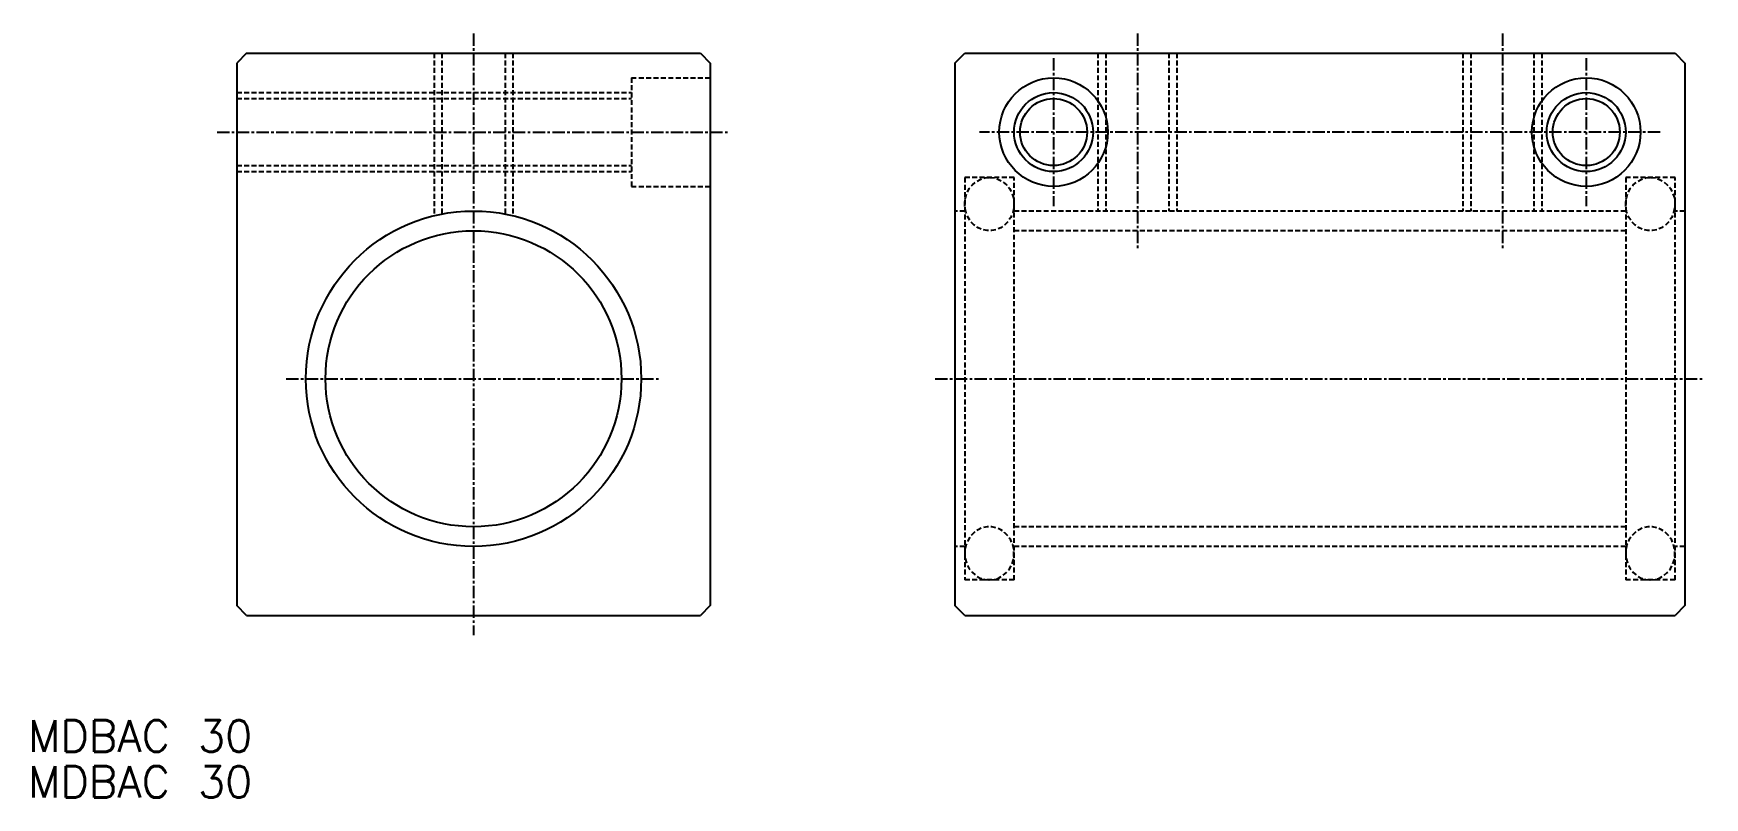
# Model space of a CAD drawing. Extents: x 1369 to 1538, y 46 to 124.
import ezdxf

# ---------------------------------------------------------------- set-up
doc = ezdxf.new("R2010")
doc.units = 0
doc.linetypes.add('CENTER', pattern=[2, 1.25, -0.25, 0.25, -0.25])
doc.linetypes.add('DASHED', pattern=[0.75, 0.5, -0.25])
doc.layers.get('0').update_dxf_attribs({"linetype": 'CONTINUOUS'})
doc.layers.add('CENTER', color=1, linetype='CENTER')
doc.styles.get("Standard").update_dxf_attribs({"font": 'txt.shx', "bigfont": 'bigfont.shx'})

msp = doc.modelspace()

# ---------------------------------------------------------------- linework, layer by layer
at = {"color": 7, "linetype": 'CONTINUOUS'}
for p, q in [((1390.54, 121.93), (1389.54, 120.93)), ((1389.54, 120.93), (1389.54, 65.93)), ((1390.54, 121.93), (1436.54, 121.93)), ((1399.04, 121.93), (1399.04, 121.93)), ((1436.54, 121.93), (1437.54, 120.93)), ((1437.54, 120.93), (1437.54, 65.93)), ((1462.34, 120.93), (1463.34, 121.93)), ((1462.34, 120.93), (1462.34, 65.93)), ((1463.34, 121.93), (1535.34, 121.93)), ((1535.34, 121.93), (1536.34, 120.93)), ((1536.34, 120.93), (1536.34, 65.93)), ((1390.54, 64.93), (1389.54, 65.93)), ((1390.54, 64.93), (1436.54, 64.93)), ((1437.54, 65.93), (1436.54, 64.93)), ((1463.34, 64.93), (1462.34, 65.93)), ((1463.34, 64.93), (1535.34, 64.93)), ((1536.34, 65.93), (1535.34, 64.93))]:
    msp.add_line(p, q, dxfattribs=at)
at = {"color": 3, "linetype": 'DASHED'}
for p, q in [((1409.54, 121.93), (1409.54, 105.45)), ((1410.34, 121.93), (1410.34, 105.63)), ((1416.74, 121.93), (1416.74, 105.63)), ((1417.54, 121.93), (1417.54, 105.45)), ((1476.84, 121.93), (1476.84, 105.93)), ((1477.64, 121.93), (1477.64, 105.93)), ((1484.04, 121.93), (1484.04, 105.93)), ((1484.84, 121.93), (1484.84, 105.93)), ((1513.84, 121.93), (1513.84, 105.93)), ((1514.64, 121.93), (1514.64, 105.93)), ((1521.04, 121.93), (1521.04, 105.93)), ((1521.84, 121.93), (1521.84, 105.93)), ((1429.54, 119.43), (1429.54, 108.43)), ((1429.54, 119.43), (1437.54, 119.43)), ((1389.54, 117.93), (1429.54, 117.93)), ((1389.54, 117.33), (1429.54, 117.33)), ((1389.54, 110.53), (1429.54, 110.53)), ((1389.54, 109.93), (1429.54, 109.93)), ((1429.54, 108.43), (1437.54, 108.43)), ((1468.34, 109.33), (1463.34, 109.33)), ((1463.34, 109.33), (1463.34, 68.53)), ((1468.34, 68.53), (1468.34, 109.33)), ((1535.34, 109.33), (1530.34, 109.33)), ((1530.34, 109.33), (1530.34, 68.53)), ((1535.34, 68.53), (1535.34, 109.33)), ((1463.34, 105.93), (1462.34, 105.93)), ((1530.34, 105.93), (1468.34, 105.93)), ((1536.34, 105.93), (1535.34, 105.93)), ((1530.34, 103.93), (1468.34, 103.93)), ((1530.34, 73.93), (1468.34, 73.93)), ((1463.34, 71.93), (1462.34, 71.93)), ((1530.34, 71.93), (1468.34, 71.93)), ((1536.34, 71.93), (1535.34, 71.93)), ((1468.34, 68.53), (1463.34, 68.53)), ((1535.34, 68.53), (1530.34, 68.53))]:
    msp.add_line(p, q, dxfattribs=at)
at = {"color": 3, "linetype": 'DASHED', "flags": 128}
for points in [[(1465.84, 109.33), (1466.31, 109.28), (1466.76, 109.14), (1467.19, 108.9), (1467.56, 108.59), (1467.87, 108.2), (1468.11, 107.75), (1468.27, 107.27), (1468.33, 106.76), (1468.31, 106.25), (1468.2, 105.75), (1468, 105.28), (1467.72, 104.86), (1467.38, 104.51), (1466.98, 104.23), (1466.54, 104.04), (1466.07, 103.94), (1465.6, 103.94), (1465.13, 104.04), (1464.69, 104.23), (1464.29, 104.51), (1463.95, 104.86), (1463.67, 105.28), (1463.47, 105.75), (1463.36, 106.25), (1463.34, 106.76), (1463.41, 107.27), (1463.56, 107.75), (1463.8, 108.2), (1464.11, 108.59), (1464.48, 108.9), (1464.91, 109.14), (1465.36, 109.28)], [(1532.84, 109.33), (1533.31, 109.28), (1533.76, 109.14), (1534.19, 108.9), (1534.56, 108.59), (1534.87, 108.2), (1535.11, 107.75), (1535.27, 107.27), (1535.33, 106.76), (1535.31, 106.25), (1535.2, 105.75), (1535, 105.28), (1534.72, 104.86), (1534.38, 104.51), (1533.98, 104.23), (1533.54, 104.04), (1533.07, 103.94), (1532.6, 103.94), (1532.13, 104.04), (1531.69, 104.23), (1531.29, 104.51), (1530.95, 104.86), (1530.67, 105.28), (1530.47, 105.75), (1530.36, 106.25), (1530.34, 106.76), (1530.41, 107.27), (1530.56, 107.75), (1530.8, 108.2), (1531.11, 108.59), (1531.48, 108.9), (1531.91, 109.14), (1532.36, 109.28)], [(1465.84, 68.53), (1466.31, 68.58), (1466.76, 68.72), (1467.19, 68.96), (1467.56, 69.28), (1467.87, 69.66), (1468.11, 70.11), (1468.27, 70.59), (1468.33, 71.1), (1468.31, 71.62), (1468.2, 72.11), (1468, 72.58), (1467.72, 73), (1467.38, 73.35), (1466.98, 73.63), (1466.54, 73.82), (1466.07, 73.92), (1465.6, 73.92), (1465.13, 73.82), (1464.69, 73.63), (1464.29, 73.35), (1463.95, 73), (1463.67, 72.58), (1463.47, 72.11), (1463.36, 71.62), (1463.34, 71.1), (1463.41, 70.59), (1463.56, 70.11), (1463.8, 69.66), (1464.11, 69.28), (1464.48, 68.96), (1464.91, 68.72), (1465.36, 68.58)], [(1532.84, 68.53), (1533.31, 68.58), (1533.76, 68.72), (1534.19, 68.96), (1534.56, 69.28), (1534.87, 69.66), (1535.11, 70.11), (1535.27, 70.59), (1535.33, 71.1), (1535.31, 71.62), (1535.2, 72.11), (1535, 72.58), (1534.72, 73), (1534.38, 73.35), (1533.98, 73.63), (1533.54, 73.82), (1533.07, 73.92), (1532.6, 73.92), (1532.13, 73.82), (1531.69, 73.63), (1531.29, 73.35), (1530.95, 73), (1530.67, 72.58), (1530.47, 72.11), (1530.36, 71.62), (1530.34, 71.1), (1530.41, 70.59), (1530.56, 70.11), (1530.8, 69.66), (1531.11, 69.28), (1531.48, 68.96), (1531.91, 68.72), (1532.36, 68.58)]]:
    msp.add_lwpolyline(points, close=True, dxfattribs=at)
at = {"color": 7, "linetype": 'CONTINUOUS'}
for centre, radius in [((1472.34, 113.93), 5.5), ((1526.34, 113.93), 5.5), ((1472.34, 113.93), 3.4), ((1526.34, 113.93), 3.4), ((1413.54, 88.93), 17), ((1413.54, 88.93), 15)]:
    msp.add_circle(centre, radius, dxfattribs=at)
at = {"color": 3}
for centre in [(1472.34, 113.93), (1526.34, 113.93)]:
    msp.add_circle(centre, 4, dxfattribs=at)
at = {"layer": 'CENTER', "color": 1, "linetype": 'CENTER'}
for p, q in [((1413.54, 123.93), (1413.54, 62.93)), ((1480.84, 123.93), (1480.84, 101.93)), ((1517.84, 123.93), (1517.84, 101.93)), ((1472.34, 121.43), (1472.34, 106.43)), ((1526.34, 121.43), (1526.34, 106.43)), ((1387.54, 113.93), (1439.54, 113.93)), ((1533.84, 113.93), (1464.84, 113.93)), ((1394.54, 88.93), (1432.54, 88.93)), ((1460.34, 88.93), (1538.34, 88.93))]:
    msp.add_line(p, q, dxfattribs=at)

# ---------------------------------------------------------------- texts
at = {"color": 7, "linetype": 'CONTINUOUS'}
for p in [(1368.38, 51.12), (1368.38, 46.47)]:
    msp.add_text('MDBAC 30', height=3.2, dxfattribs=at).set_placement(p)

doc.saveas('drawing.dxf')
